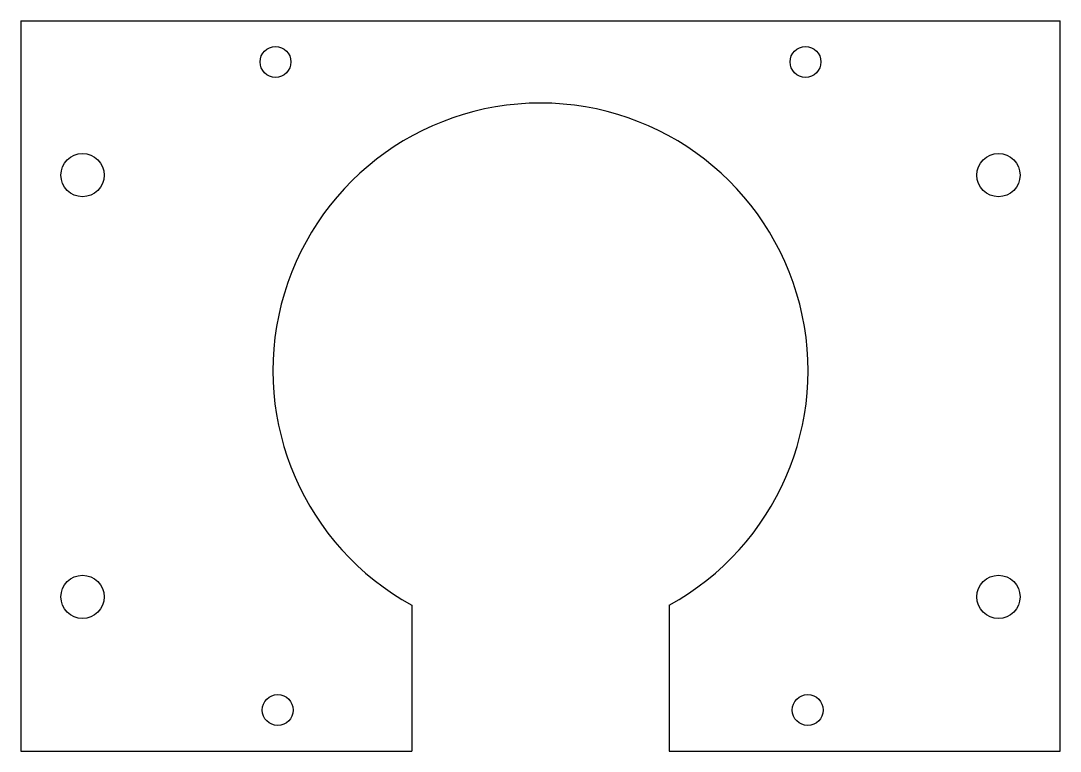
# Model space of a CAD drawing. Header units: millimetres. Extents: x -50 to 50, y -36 to 36.
import ezdxf

# ---------------------------------------------------------------- set-up
doc = ezdxf.new("R2010")
doc.units = ezdxf.units.MM
doc.layers.get('0').update_dxf_attribs({"lineweight": 25, "true_color": 0xffffff})

msp = doc.modelspace()

# ---------------------------------------------------------------- linework, layer by layer
for p, q in [((-50.5, 35.5), (-50.5, -35.5)), ((-50.5, 35.5), (50.5, 35.5)), ((50.5, -35.5), (50.5, 35.5)), ((-12.5, -21.3), (-12.5, -35.5)), ((12.5, -21.3), (12.5, -35.5)), ((-50.5, -35.5), (-12.5, -35.5)), ((12.5, -35.5), (50.5, -35.5))]:
    msp.add_line(p, q)
for centre, radius in [((-25.75, 31.5), 1.5), ((25.75, 31.5), 1.5), ((-44.5, 20.5), 2.1), ((44.5, 20.5), 2.1), ((-44.5, -20.5), 2.1), ((44.5, -20.5), 2.1), ((-25.53, -31.5), 1.5), ((25.97, -31.5), 1.5)]:
    msp.add_circle(centre, radius)
msp.add_arc((0, 1.5), 26, 298.7357, 241.2643)

doc.saveas('drawing.dxf')
